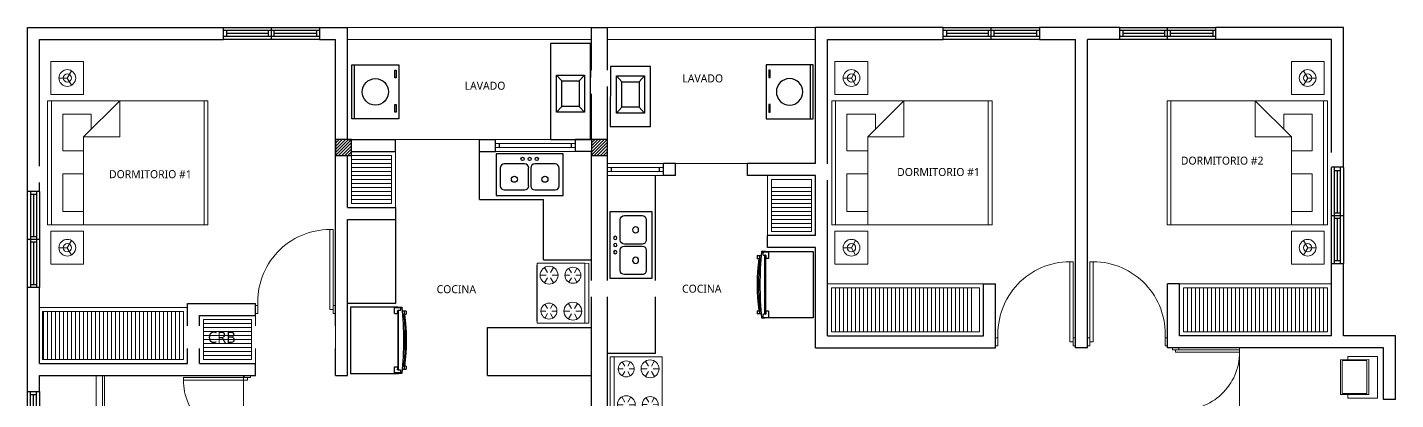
# Model space of a CAD drawing. Header units: feet. Extents: x -417 to 46, y -646 to -218.
# Drawn here: x -77.74 to -60.64, y -246.68 to -242.03 of the extents above; entities that cross this region are included whole.
import ezdxf

# ---------------------------------------------------------------- set-up
doc = ezdxf.new("R2010")
doc.units = ezdxf.units.FT
doc.header["$MEASUREMENT"] = 0
for name, color, linetype, lineweight in [('A-GENM', 8, 'Continuous', 9), ('A-WALL', 4, 'Continuous', 25), ('closet', 8, 'Continuous', 5), ('FURN', 2, 'Continuous', 30), ('I-FURN', 2, 'Continuous', 0), ('muebles', 2, 'Continuous', 5), ('P-SANR-FIXT', 2, 'Continuous', 9), ('Piso', 8, 'Continuous', 9), ('puertas', 8, 'Continuous', 9), ('TXT', 2, 'Continuous', 9)]:
    doc.layers.add(name, color=color, linetype=linetype, lineweight=lineweight)
for name, color, linetype in [('COCINA', 2, 'Continuous'), ('columna', 9, 'Continuous'), ('PERT-VENT', 2, 'Continuous')]:
    doc.layers.add(name, color=color, linetype=linetype)
doc.styles.add('ads', font='trebuc.ttf', dxfattribs={"height": 0.14})

# ---------------------------------------------------------------- blocks, each defined once
blk = doc.blocks.new('A$C2C3967B4')
at = {"layer": 'COCINA'}
for p, q in [((0.838, 0.52), (0, 0.52)), ((0, 0.52), (0, 0)), ((0.838, 0), (0.838, 0.52)), ((0.051, 0.342), (0.051, 0.119)), ((0.356, 0.393), (0.102, 0.393)), ((0.406, 0.119), (0.406, 0.342)), ((0.432, 0.342), (0.432, 0.119)), ((0.737, 0.393), (0.483, 0.393)), ((0.787, 0.119), (0.787, 0.342)), ((0.102, 0.068), (0.356, 0.068)), ((0.483, 0.068), (0.737, 0.068)), ((0, 0), (0.838, 0))]:
    blk.add_line(p, q, dxfattribs=at)
for centre, radius in [((0.33, 0.456), 0.0201), ((0.419, 0.456), 0.0201), ((0.508, 0.456), 0.0201), ((0.229, 0.202), 0.0381), ((0.61, 0.202), 0.0381)]:
    blk.add_circle(centre, radius, dxfattribs=at)
for centre, start, end in [((0.102, 0.342), 90, 180), ((0.356, 0.342), 0, 90), ((0.483, 0.342), 90, 180), ((0.737, 0.342), 0, 90), ((0.102, 0.119), 180, 270), ((0.356, 0.119), 270, 0), ((0.483, 0.119), 180, 270), ((0.737, 0.119), 270, 0)]:
    blk.add_arc(centre, 0.0508, start, end, dxfattribs=at)
blk = doc.blocks.new('A$C285A50AC')
at = {"layer": 'muebles'}
for p, q in [((0.001, 0.69, -0.889), (0, 0.029, -0.889)), ((0.001, 0.69), (0.001, 0.639)), ((0.763, 0.688), (0.001, 0.69)), ((0.763, 0.688, -0.889), (0.001, 0.69, -0.889)), ((0.001, 0.639), (0.763, 0.637)), ((0.762, 0.028, -0.889), (0.763, 0.688, -0.889)), ((0.763, 0.637), (0.763, 0.688)), ((0, 0.029, -0.889), (0.762, 0.028, -0.889))]:
    blk.add_line(p, q, dxfattribs=at)
at = {"layer": 'muebles', "color": 8}
for p, q in [((0.12, 0.505, 0.003), (0.054, 0.543, 0.003)), ((0.153, 0.524, 0.003), (0.153, 0.6, 0.003)), ((0.186, 0.505, 0.003), (0.252, 0.543, 0.003)), ((0.577, 0.504, 0.003), (0.523, 0.536, 0.003)), ((0.61, 0.523, 0.003), (0.611, 0.587, 0.003)), ((0.643, 0.504, 0.003), (0.698, 0.536, 0.003)), ((0.12, 0.467, 0.003), (0.054, 0.429, 0.003)), ((0.153, 0.448, 0.003), (0.153, 0.372, 0.003)), ((0.186, 0.467, 0.003), (0.252, 0.429, 0.003)), ((0.577, 0.466, 0.003), (0.522, 0.435, 0.003)), ((0.61, 0.447, 0.003), (0.61, 0.384, 0.003)), ((0.643, 0.466, 0.003), (0.698, 0.434, 0.003)), ((0.12, 0.2, 0.003), (0.065, 0.232, 0.003)), ((0.153, 0.219, 0.003), (0.153, 0.283, 0.003)), ((0.186, 0.2, 0.003), (0.241, 0.232, 0.003)), ((0.577, 0.2, 0.003), (0.511, 0.238, 0.003)), ((0.61, 0.219, 0.003), (0.61, 0.295, 0.003)), ((0.643, 0.199, 0.003), (0.709, 0.237, 0.003)), ((0.12, 0.162, 0.003), (0.065, 0.131, 0.003)), ((0.153, 0.143, 0.003), (0.152, 0.08, 0.003)), ((0.186, 0.162, 0.003), (0.241, 0.13, 0.003)), ((0.577, 0.162, 0.003), (0.511, 0.124, 0.003)), ((0.61, 0.142, 0.003), (0.61, 0.066, 0.003)), ((0.643, 0.161, 0.003), (0.709, 0.123, 0.003))]:
    blk.add_line(p, q, dxfattribs=at)
at = {"layer": 'muebles', "extrusion": (-0.001805, -0.999998, 0)}
for p, q in [((0.063, 0.027, -0.622), (0.698, 0.025, -0.622)), ((0.063, 0.027, -0.102), (0.698, 0.025, -0.102))]:
    blk.add_line(p, q, dxfattribs=at)
at = {"layer": 'muebles'}
for centre, radius in [((0.153, 0.486, 0.003), 0.114), ((0.61, 0.485, 0.003), 0.102), ((0.153, 0.181, 0.003), 0.102), ((0.61, 0.181, 0.003), 0.114)]:
    blk.add_circle(centre, radius, dxfattribs=at)
at = {"layer": 'muebles', "color": 8, "extrusion": (-0.001805, -0.999998, 0)}
for centre in [(0.089, -0.038, -0.027), (0.216, -0.038, -0.027), (0.381, -0.038, -0.027), (0.546, -0.038, -0.027), (0.673, -0.038, -0.027)]:
    blk.add_circle(centre, 0.0254, dxfattribs=at)
at = {"layer": 'muebles'}
for points in [[(0, 0.029), (0.001, 0.639), (0.763, 0.637), (0.762, 0.028)], [(0.001, 0.69, 0.254), (0.001, 0.639, 0.254), (0.763, 0.637, 0.254), (0.763, 0.688, 0.254)]]:
    blk.add_3dface(points, dxfattribs=at)
at = {"layer": 'muebles', "color": 8}
for points in [[(0.025, 0.027, -0.076), (0.025, 0.027, -0.533), (0.737, 0.025, -0.533), (0.737, 0.025, -0.076)], [(0.025, 0.027, -0.597), (0.025, 0.027, -0.851), (0.737, 0.025, -0.851), (0.737, 0.025, -0.597)]]:
    blk.add_3dface(points, dxfattribs=at)
blk = doc.blocks.new('A$C007B5363')
at = {"layer": 'COCINA'}
for p, q in [((0, 0.829), (0.594, 0.829)), ((0, 0), (0, 0.829)), ((0.551, 0.816), (0.551, 0.752)), ((0.621, 0.822), (0.557, 0.822)), ((0.557, 0.746), (0.582, 0.746)), ((0.589, 0.752), (0.589, 0.778)), ((0.594, 0.829), (0.601, 0.829)), ((0.594, 0.822), (0.594, 0.829)), ((0.594, 0.045), (0.594, 0.784)), ((0.595, 0.784), (0.621, 0.784)), ((0.601, 0.829), (0.601, 0.822)), ((0.645, 0.829), (0.601, 0.829)), ((0.601, 0.784), (0.601, 0.044)), ((0.627, 0.791), (0.627, 0.816)), ((0.649, 0.778), (0.671, 0.778)), ((0.671, 0.74), (0.651, 0.74)), ((0.654, 0.702), (0.671, 0.702)), ((0.671, 0.778), (0.698, 0.778)), ((0.671, 0.74), (0.671, 0.778)), ((0.671, 0.74), (0.671, 0.778)), ((0.698, 0.74), (0.671, 0.74)), ((0.671, 0.74), (0.671, 0.702)), ((0.671, 0.702), (0.671, 0.74)), ((0.699, 0.74), (0.699, 0.778)), ((0.594, 0), (0, 0)), ((0.551, 0.076), (0.551, 0.013)), ((0.582, 0.083), (0.557, 0.083)), ((0.557, 0.006), (0.621, 0.006)), ((0.589, 0.051), (0.589, 0.076)), ((0.594, 0), (0.594, 0.006)), ((0.594, 0), (0.601, 0)), ((0.621, 0.044), (0.595, 0.044)), ((0.601, 0.006), (0.601, 0)), ((0.601, 0), (0.645, 0)), ((0.627, 0.013), (0.627, 0.038)), ((0.671, 0.051), (0.649, 0.051)), ((0.651, 0.089), (0.671, 0.089)), ((0.671, 0.127), (0.654, 0.127)), ((0.671, 0.127), (0.671, 0.089)), ((0.671, 0.089), (0.671, 0.127)), ((0.671, 0.089), (0.698, 0.089)), ((0.671, 0.051), (0.671, 0.089)), ((0.671, 0.051), (0.671, 0.089)), ((0.698, 0.051), (0.671, 0.051)), ((0.699, 0.051), (0.699, 0.089))]:
    blk.add_line(p, q, dxfattribs=at)
for centre, radius, start, end in [((0.557, 0.816), 0.00635, 90, 180), ((0.557, 0.752), 0.00635, 180, 270), ((0.582, 0.752), 0.00635, 270, 360), ((0.595, 0.778), 0.00635, 90, 180), ((0.621, 0.816), 0.00635, 360, 90), ((0.621, 0.791), 0.00635, 270, 360), ((-3.851, 0.414), 4.515, 354.7351, 5.2649), ((-3.079, 0.414), 3.761, 355.6182, 4.3818), ((-1.675, 0.414), 2.373, 352.1151, 7.8849), ((0.557, 0.076), 0.00635, 90, 180), ((0.557, 0.013), 0.00635, 180, 270), ((0.582, 0.076), 0.00635, 360, 90), ((0.595, 0.051), 0.00635, 180, 270), ((0.621, 0.038), 0.00635, 360, 90), ((0.621, 0.013), 0.00635, 270, 360)]:
    blk.add_arc(centre, radius, start, end, dxfattribs=at)
blk = doc.blocks.new('bath_sink_6127 - bath_sink_6127-V2-Nivel 1')
at = {"layer": 'I-FURN'}
for p, q in [((0.293, 0.297), (-0.127, 0.297)), ((-0.127, 0.297), (-0.127, -0.29)), ((0.395, 0.244), (-0.005, 0.244)), ((-0.005, 0.244), (-0.005, -0.245)), ((0.025, -0.234), (0.025, 0.233)), ((0.025, 0.233), (0.369, 0.233)), ((0.293, 0.244), (0.293, 0.297)), ((0.369, 0.233), (0.369, -0.234)), ((0.395, -0.245), (0.395, 0.244)), ((0.293, -0.29), (-0.127, -0.29)), ((-0.005, -0.245), (0.395, -0.245)), ((0.369, -0.234), (0.025, -0.234)), ((0.293, -0.29), (0.293, -0.245))]:
    blk.add_line(p, q, dxfattribs=at)
blk = doc.blocks.new('A$C4D292AF4')
at = {"layer": 'puertas'}
for points in [[(0.03, 0.05), (0.07, 0.05), (0.07, 1.05), (0.03, 1.05)], [(0, 0), (0.03, 0), (0.03, 0.1), (0, 0.1)], [(0.97, 0), (1, 0), (1, 0.1), (0.97, 0.1)]]:
    blk.add_lwpolyline(points, close=True, dxfattribs=at)
blk.add_arc((0.068, 0.147), 0.903, 357.0481, 89.8556, dxfattribs=at)
blk = doc.blocks.new('A$C26A1068B')
at = {"layer": 'muebles', "color": 2, "linetype": 'Continuous'}
for p, q in [((0.45, 2.531, 224.56), (0.038, 2.531, 224.56)), ((0.038, 2.119, 224.56), (0.038, 2.531, 224.56)), ((0.45, 2.119, 224.56), (0.45, 2.531, 224.56)), ((0.45, 2.119, 224.56), (0.038, 2.119, 224.56)), ((0.45, 0.412, 224.56), (0.038, 0.412, 224.56)), ((0.038, 0.412, 224.56), (0.038, 0, 224.56)), ((0.45, 0.412, 224.56), (0.45, 0, 224.56)), ((0.45, 0, 224.56), (0.038, 0, 224.56))]:
    blk.add_line(p, q, dxfattribs=at)
at = {"layer": 'muebles', "color": 8, "linetype": 'Continuous'}
for p, q in [((0.246, 2.326, 224.56), (0.298, 2.416, 224.56)), ((0.246, 2.326, 224.56), (0.141, 2.326, 224.56)), ((0.246, 2.326, 224.56), (0.298, 2.235, 224.56)), ((0.246, 0.206, 224.56), (0.141, 0.206, 224.56)), ((0.246, 0.206, 224.56), (0.298, 0.296, 224.56)), ((0.246, 0.206, 224.56), (0.298, 0.115, 224.56))]:
    blk.add_line(p, q, dxfattribs=at)
at = {"layer": 'muebles', "linetype": 'Continuous'}
for p, q in [((2.003, 2.041, 224.56), (0, 2.041, 224.56)), ((0, 2.041, 224.56), (0, 0.491, 224.56)), ((0.047, 0.491, 224.56), (0.047, 2.041, 224.56)), ((0.45, 1.59, 224.56), (0.901, 2.041, 224.56)), ((0.901, 2.041, 224.56), (0.901, 1.59, 224.56)), ((1.956, 2.041, 224.56), (1.956, 0.491, 224.56)), ((2.003, 0.491, 224.56), (2.003, 2.041, 224.56)), ((0.545, 1.875, 224.56), (0.19, 1.875, 224.56)), ((0.19, 1.875, 224.56), (0.19, 1.417, 224.56)), ((0.545, 1.685, 224.56), (0.545, 1.875, 224.56)), ((0.901, 1.59, 224.56), (0.45, 1.59, 224.56)), ((0.45, 0.491, 224.56), (0.45, 1.59, 224.56)), ((0.19, 1.417, 224.56), (0.45, 1.417, 224.56)), ((0.19, 1.13, 224.56), (0.19, 0.657, 224.56)), ((0.45, 1.13, 224.56), (0.19, 1.13, 224.56)), ((0.19, 0.657, 224.56), (0.45, 0.657, 224.56)), ((0, 0.491, 224.56), (2.003, 0.491, 224.56))]:
    blk.add_line(p, q, dxfattribs=at)
at = {"layer": 'muebles', "color": 8, "linetype": 'Continuous'}
for centre, major_axis in [((0.246, 2.326, 224.56), (-0.074, -0.074)), ((0.246, 0.206, 224.56), (-0.037, 0.037))]:
    blk.add_ellipse(centre, major_axis=major_axis, ratio=1, dxfattribs=at)
at = {"layer": 'muebles', "color": 8, "linetype": 'Continuous', "extrusion": (0, 0, -1)}
for centre, major_axis in [((0.246, 2.326, 224.56), (-0.037, -0.037)), ((0.246, 0.206, 224.56), (-0.074, 0.074))]:
    blk.add_ellipse(centre, major_axis=major_axis, ratio=1, dxfattribs=at)
blk = doc.blocks.new('A$C01EB0BB3')
at = {"layer": 'FURN'}
for p, q in [((0, 0, 224.56), (0, 0.61, 224.56)), ((0, 0.61, 224.56), (0.533, 0.61, 224.56)), ((0.503, 0.61, 224.56), (0.503, 0, 224.56)), ((0.533, 0.61, 224.56), (0.533, 0, 224.56)), ((0.533, 0, 224.56), (0, 0, 224.56))]:
    blk.add_line(p, q, dxfattribs=at)
at = {"layer": 'FURN', "ltscale": 0.02, "elevation": 224.56}
for points in [[(0.047, 0.536), (0.047, 0.45), (0.032, 0.45), (0.032, 0.536)], [(0.047, 0.143), (0.047, 0.057), (0.032, 0.057), (0.032, 0.143)]]:
    blk.add_lwpolyline(points, close=True, dxfattribs=at)
at = {"layer": 'FURN', "ltscale": 0.02}
blk.add_circle((0.267, 0.305, 224.56), 0.15, dxfattribs=at)
blk = doc.blocks.new('A$C153C7E87')
at = {"layer": 'COCINA'}
for p, q in [((0.076, 0.804), (0.143, 0.731)), ((0.427, 0.804), (0.36, 0.731)), ((0.143, 0.411), (0.076, 0.339)), ((0.36, 0.411), (0.427, 0.339))]:
    blk.add_line(p, q, dxfattribs=at)
at = {"layer": 'COCINA', "extrusion": (1.60732e-15, -2.48059e-15, -1)}
for points in [[(-0.502, 1.2), (0, 1.2), (0, 0), (-0.502, 0)], [(-0.427, 0.339), (-0.076, 0.339), (-0.076, 0.804), (-0.427, 0.804)], [(-0.36, 0.411), (-0.143, 0.411), (-0.143, 0.731), (-0.36, 0.731)]]:
    blk.add_lwpolyline(points, close=True, dxfattribs=at)
blk = doc.blocks.new('A$C59FC24C1')
at = {"layer": 'PERT-VENT', "extrusion": (-2.36783e-12, 8.94772e-16, -1)}
for p, q in [((0, 0), (0, 1.2)), ((0.038, 1.2), (0.038, 0)), ((0.113, 1.2), (0.113, 0)), ((0.15, 1.2), (0.15, 0)), ((0.038, 1.165), (0.113, 1.165)), ((0.038, 1.165), (0.113, 1.165)), ((0.075, 1.165), (0.075, 0.635)), ((0.15, 0.6), (0, 0.6)), ((0.113, 0.635), (0.038, 0.635)), ((0.113, 0.565), (0.038, 0.565)), ((0.075, 0.565), (0.075, 0.04)), ((0.038, 0.04), (0.113, 0.04))]:
    blk.add_line(p, q, dxfattribs=at)
blk = doc.blocks.new('A$C3D6C2CD6')
at = {"layer": 'P-SANR-FIXT'}
for p, q in [((0, 1.6), (0.787, 1.6)), ((0, 0.102), (0, 1.6)), ((0.711, 1.6), (0.711, 0.102)), ((0.787, 0), (0.787, 1.6)), ((0.813, 1.6), (0.813, 0)), ((0.324, 0.227), (0.324, 0.317)), ((0.333, 0.317), (0.333, 0.227)), ((0.351, 0.227), (0.351, 0.317)), ((0.36, 0.317), (0.36, 0.227)), ((0.378, 0.227), (0.378, 0.317)), ((0.387, 0.317), (0.387, 0.227)), ((0.711, 0.102), (0, 0.102)), ((0, 0), (0.787, 0)), ((0.124, 0), (0.787, 0)), ((0.813, 0), (0.787, 0)), ((0.813, 0), (0.787, 0))]:
    blk.add_line(p, q, dxfattribs=at)
for centre, radius, start, end in [((0.356, 0.272), 0.0635, 90, 270), ((0.356, 0.272), 0.0635, 90, 270), ((0.328, 0.317), 0.00444, 360, 180), ((0.328, 0.227), 0.00444, 180, 360), ((0.356, 0.317), 0.00444, 360, 180), ((0.356, 0.227), 0.00444, 180, 360), ((0.356, 0.272), 0.0635, 270, 90), ((0.356, 0.272), 0.0635, 270, 90), ((0.383, 0.317), 0.00444, 360, 180), ((0.383, 0.227), 0.00444, 180, 360)]:
    blk.add_arc(centre, radius, start, end, dxfattribs=at)
blk = doc.blocks.new('A$C1A1F583A')
at = {"layer": 'PERT-VENT', "extrusion": (2.36783e-12, -8.94772e-16, -1)}
for p, q in [((0, 0), (0, 0.8)), ((0.038, 0), (0.038, 0.8)), ((0.113, 0.76), (0.038, 0.76)), ((0.075, 0.435), (0.075, 0.76)), ((0.113, 0), (0.113, 0.8)), ((0.15, 0.8), (0.15, 0)), ((0, 0.4), (0.15, 0.4)), ((0.038, 0.435), (0.113, 0.435)), ((0.038, 0.365), (0.113, 0.365)), ((0.075, 0.035), (0.075, 0.365)), ((0.113, 0.035), (0.038, 0.035)), ((0.113, 0.035), (0.038, 0.035))]:
    blk.add_line(p, q, dxfattribs=at)
blk = doc.blocks.new('A$C012446DC')
at = {"layer": 'Piso'}
h = blk.add_hatch(dxfattribs=at)
h.set_pattern_fill('ANSI31', color=256, scale=0.008571, angle=180)
h.set_pattern_definition([(225, (206536.064322, 1154820.960068), (0.0192434059784, -0.0192434059784), [])])
h.paths.add_polyline_path([(0, 0), (0.2, 0), (0.2, 0.2), (0, 0.2)])
at = {"layer": 'columna'}
blk.add_lwpolyline([(0.2, 0.2), (0, 0.2), (0, 0), (0.2, 0)], close=True, dxfattribs=at)
blk = doc.blocks.new('A$C387E0859')
for p in [(0, 8.7), (3.2, 8.7), (0, 0), (3.2, 0), (6, 0), (9.2, 0)]:
    blk.add_blockref('A$C012446DC', p)

msp = doc.modelspace()

# ---------------------------------------------------------------- hatches: boundary and pattern name
at = {"layer": 'closet'}
h = msp.add_hatch(dxfattribs=at)
h.set_pattern_fill('ANSI31', color=256, scale=0.4, angle=315, style=0)
h.set_pattern_definition([(0, (-73.688263, -244.22936), (2e-17, 0.05), [])])
h.paths.add_polyline_path([(-73.6883, -244.2294), (-73.1883, -244.2294), (-73.1883, -243.6294), (-73.6883, -243.6294)])
h = msp.add_hatch(dxfattribs=at)
h.set_pattern_fill('ANSI31', color=256, scale=0.4, angle=315, style=0)
h.set_pattern_definition([(0, (-68.438263, -244.5793), (2e-17, 0.05), [])])
h.paths.add_polyline_path([(-68.4383, -244.5793), (-67.9383, -244.5793), (-67.9383, -243.9794), (-68.4383, -243.9794)])
h = msp.add_hatch(dxfattribs=at)
h.set_pattern_fill('ANSI31', color=256, scale=0.4, angle=45, style=0)
h.set_pattern_definition([(90, (-67.688263, -245.831703), (-0.05, 7e-18), [])])
h.paths.add_polyline_path([(-67.6883, -245.8317), (-65.8883, -245.8317), (-65.8883, -245.2817), (-67.6883, -245.2817)])
h = msp.add_hatch(dxfattribs=at)
h.set_pattern_fill('ANSI31', color=256, scale=0.4, angle=45, style=0)
h.set_pattern_definition([(90, (-63.238263, -245.831703), (-0.05, 7e-18), [])])
h.paths.add_polyline_path([(-63.3383, -245.8317), (-61.5382, -245.8317), (-61.5382, -245.2817), (-63.3383, -245.2817)])

# ---------------------------------------------------------------- linework, layer by layer
at = {"layer": 'A-GENM'}
for p, q in [((-73.7383, -242.0294), (-70.6883, -242.0294)), ((-70.4883, -242.0294), (-70.4883, -242.0294)), ((-67.8883, -242.0294), (-70.4883, -242.0294)), ((-73.7383, -242.1794), (-70.6883, -242.1794)), ((-67.8883, -242.1794), (-70.4883, -242.1794)), ((-67.8883, -246.0317), (-67.8883, -246.0317))]:
    msp.add_line(p, q, dxfattribs=at)
at = {"layer": 'A-WALL'}
for p, q in [((-77.7383, -242.0294), (-75.2883, -242.0294)), ((-77.7383, -244.0762), (-77.7383, -242.0294)), ((-77.7383, -242.0294), (-75.2883, -242.0294)), ((-74.0883, -242.0294), (-73.7383, -242.0294)), ((-73.7383, -243.4294), (-73.7383, -242.0294)), ((-70.6883, -243.4294), (-70.6883, -242.0294)), ((-70.6883, -242.0294), (-70.4883, -242.0294)), ((-70.4883, -247.5294), (-70.4883, -242.0294)), ((-66.2915, -242.0294), (-67.8883, -242.0294)), ((-67.8883, -243.7294), (-67.8883, -242.0294)), ((-64.0883, -242.0294), (-65.0883, -242.0294)), ((-61.2882, -242.0294), (-62.8851, -242.0294)), ((-61.2882, -243.7762), (-61.2882, -242.0294)), ((-77.5883, -244.0762), (-77.5883, -242.1794)), ((-77.5883, -242.1794), (-75.2883, -242.1794)), ((-74.0883, -242.1794), (-73.8883, -242.1794)), ((-73.8883, -246.3794), (-73.8883, -242.1794)), ((-67.7383, -245.8817), (-67.7383, -242.1794)), ((-67.7383, -242.1794), (-66.2915, -242.1794)), ((-65.0883, -242.1794), (-64.6383, -242.1794)), ((-64.6383, -246.0317), (-64.6383, -242.1794)), ((-64.4883, -246.0317), (-64.4883, -242.1794)), ((-64.0883, -242.1794), (-64.4883, -242.1794)), ((-61.4382, -242.1794), (-62.8851, -242.1794)), ((-61.4382, -243.7762), (-61.4382, -242.1794)), ((-73.7383, -243.4294), (-73.1383, -243.4294)), ((-73.1383, -243.5794), (-73.1383, -243.4294)), ((-72.0883, -243.5794), (-72.0883, -243.4294)), ((-72.0883, -243.4294), (-71.8883, -243.4294)), ((-71.8883, -243.5794), (-71.8883, -243.4294)), ((-70.8883, -243.5794), (-70.8883, -243.4294)), ((-70.6883, -243.4294), (-70.8883, -243.4294)), ((-73.7383, -244.2794), (-73.7383, -243.6294)), ((-73.6883, -243.5794), (-73.1383, -243.5794)), ((-72.0883, -243.5794), (-71.8883, -243.5794)), ((-70.6883, -243.5794), (-70.8883, -243.5794)), ((-70.6883, -251.1294), (-70.6883, -243.5794)), ((-69.7883, -243.8794), (-69.7883, -243.7294)), ((-69.6383, -243.7294), (-69.7883, -243.7294)), ((-69.6383, -243.8794), (-69.6383, -243.7294)), ((-67.8883, -243.7294), (-68.7383, -243.7294)), ((-68.7383, -243.8794), (-68.7383, -243.7294)), ((-69.6383, -243.8794), (-69.7883, -243.8794)), ((-67.8883, -243.8794), (-68.7383, -243.8794)), ((-67.8883, -244.6293), (-67.8883, -243.8794)), ((-73.7383, -244.2794), (-73.1383, -244.2794)), ((-73.1383, -244.2794), (-73.1383, -244.4294)), ((-73.7383, -244.4294), (-73.1383, -244.4294)), ((-67.8883, -244.6293), (-68.4883, -244.6293)), ((-68.4883, -244.7793), (-68.4883, -244.6293)), ((-67.8883, -244.7793), (-68.4883, -244.7793)), ((-67.8883, -246.0317), (-67.8883, -244.7793)), ((-61.4382, -245.8817), (-61.4382, -244.9794)), ((-61.2882, -245.8817), (-61.2882, -244.9794)), ((-77.7383, -246.5778), (-77.7383, -245.2794)), ((-77.5883, -246.2294), (-77.5883, -245.2794)), ((-65.7883, -245.8817), (-65.7883, -245.2317)), ((-65.7883, -245.2317), (-65.6383, -245.2317)), ((-65.6383, -246.0317), (-65.6383, -245.2317)), ((-63.4883, -246.0317), (-63.4883, -245.2317)), ((-63.3383, -245.2317), (-63.4883, -245.2317)), ((-63.3383, -245.8817), (-63.3383, -245.2317)), ((-75.7383, -246.2294), (-75.7383, -245.4794)), ((-75.7383, -245.4794), (-74.8883, -245.4794)), ((-74.8883, -245.6294), (-74.8883, -245.4794)), ((-75.5883, -246.2294), (-75.5883, -245.6294)), ((-75.5883, -245.6294), (-74.8883, -245.6294)), ((-67.7383, -245.8817), (-65.7883, -245.8817)), ((-61.4382, -245.8817), (-63.3383, -245.8817)), ((-60.6383, -245.8817), (-61.2882, -245.8817)), ((-60.6383, -246.6794), (-60.6383, -245.8817)), ((-67.8883, -246.0317), (-65.6383, -246.0317)), ((-64.4883, -246.0317), (-64.6383, -246.0317)), ((-60.7883, -246.0317), (-63.4883, -246.0317)), ((-60.7883, -246.6794), (-60.7883, -246.0317)), ((-77.5883, -246.2294), (-75.7383, -246.2294)), ((-75.5883, -246.2294), (-74.8883, -246.2294)), ((-74.8883, -246.3794), (-74.8883, -246.2294)), ((-77.5883, -246.5778), (-77.5883, -246.3794)), ((-77.5883, -246.3794), (-74.8883, -246.3794)), ((-73.8883, -246.3794), (-73.7383, -246.3794))]:
    msp.add_line(p, q, dxfattribs=at)
at = {"layer": 'A-WALL', "extrusion": (-6.28888e-16, -1.94037e-15, -1)}
for p, q in [((-75.2883, -242.1794), (-75.2883, -242.0294)), ((-74.0883, -242.0294), (-74.0883, -242.1794)), ((-66.2915, -242.1794), (-66.2915, -242.0294)), ((-65.0883, -242.0294), (-65.0883, -242.1794))]:
    msp.add_line(p, q, dxfattribs=at)
at = {"layer": 'A-WALL', "extrusion": (6.10446e-16, -1.94037e-15, -1)}
for p, q in [((-64.0883, -242.0294), (-64.0883, -242.1794)), ((-62.8851, -242.1794), (-62.8851, -242.0294))]:
    msp.add_line(p, q, dxfattribs=at)
at = {"layer": 'A-WALL', "extrusion": (-1.27878e-17, -1.31713e-15, -1)}
for p, q in [((-77.7383, -244.0762), (-77.5883, -244.0762)), ((-77.5883, -245.2794), (-77.7383, -245.2794)), ((-77.7383, -246.5778), (-77.5883, -246.5778))]:
    msp.add_line(p, q, dxfattribs=at)
at = {"layer": 'A-WALL', "extrusion": (-5.65398e-18, -1.31713e-15, -1)}
for p, q in [((-61.4382, -244.9794), (-61.2882, -244.9794)), ((-60.6383, -246.6794), (-60.7883, -246.6794))]:
    msp.add_line(p, q, dxfattribs=at)
at = {"layer": 'closet'}
for p, q in [((-73.1383, -243.4294), (-72.0883, -243.4294)), ((-73.1383, -243.5794), (-73.1383, -244.2794)), ((-69.6383, -243.7294), (-68.7383, -243.7294)), ((-68.4883, -244.6293), (-68.4883, -243.8794)), ((-67.7383, -245.2317), (-65.7883, -245.2317)), ((-61.4382, -245.2317), (-63.3383, -245.2317)), ((-77.5883, -245.5294), (-75.7383, -245.5294)), ((-74.8883, -246.2294), (-74.8883, -245.6294)), ((-62.5883, -246.8317), (-62.5883, -246.0317)), ((-75.0383, -247.1794), (-75.0383, -246.3794))]:
    msp.add_line(p, q, dxfattribs=at)
for points in [[(-73.6883, -244.2294), (-73.1883, -244.2294), (-73.1883, -243.6294), (-73.6883, -243.6294)], [(-68.4383, -244.5793), (-67.9383, -244.5793), (-67.9383, -243.9294), (-68.4383, -243.9294)], [(-67.6883, -245.8317), (-65.8383, -245.8317), (-65.8383, -245.2817), (-67.6883, -245.2817)], [(-63.2883, -245.8317), (-61.4882, -245.8317), (-61.4882, -245.2817), (-63.2883, -245.2817)]]:
    msp.add_lwpolyline(points, close=True, dxfattribs=at)
at = {"layer": 'COCINA'}
for p, q in [((-70.3095, -243.0275), (-70.3765, -243.1002)), ((-70.093, -243.0275), (-70.026, -243.1003)), ((-72.0883, -244.1794), (-72.0883, -243.5794)), ((-69.8883, -246.1052), (-69.8883, -243.8794)), ((-72.0883, -244.1794), (-71.2883, -244.1794)), ((-71.2883, -244.9331), (-71.2883, -244.1794)), ((-71.2883, -244.9331), (-70.6883, -244.9331)), ((-71.9883, -246.3794), (-71.9883, -245.7794)), ((-71.9883, -245.7794), (-70.6883, -245.7794)), ((-69.8883, -246.1052), (-70.4883, -246.1052)), ((-71.9883, -246.3794), (-70.6883, -246.3794))]:
    msp.add_line(p, q, dxfattribs=at)
at = {"layer": 'PERT-VENT', "lineweight": 15}
for p, q in [((-71.8883, -243.4294), (-70.8883, -243.4294)), ((-71.8883, -243.4794), (-70.8883, -243.4794)), ((-71.8383, -243.4794), (-70.9383, -243.4794)), ((-71.8883, -243.5294), (-70.8883, -243.5294)), ((-71.8883, -243.5794), (-70.8883, -243.5794)), ((-69.7883, -243.7294), (-70.4883, -243.7294)), ((-69.7883, -243.7794), (-70.4883, -243.7794)), ((-69.7883, -243.8294), (-70.4883, -243.8294)), ((-69.8383, -243.7794), (-70.4383, -243.7794)), ((-69.7883, -243.8794), (-70.4883, -243.8794))]:
    msp.add_line(p, q, dxfattribs=at)
at = {"layer": 'PERT-VENT'}
for p, q in [((-71.8383, -243.5294), (-71.8383, -243.4794)), ((-70.9383, -243.5294), (-70.9383, -243.4794)), ((-70.4383, -243.8294), (-70.4383, -243.7794)), ((-69.8383, -243.8294), (-69.8383, -243.7794))]:
    msp.add_line(p, q, dxfattribs=at)

# ---------------------------------------------------------------- block references
at = {"rotation": 270}
for p in [(-75.2883, -242.0294), (-66.2915, -242.0294), (-64.0883, -242.0294)]:
    msp.add_blockref('A$C59FC24C1', p, dxfattribs=at)
at = {"extrusion": (3.56775e-15, 5.02252e-16, -1), "xscale": -1}
msp.add_blockref('A$C2C3967B4', (71.8798, -244.1284), dxfattribs=at)
for name, p in [('A$C59FC24C1', (-77.7383, -245.2794)), ('A$C3D6C2CD6', (-77.5883, -247.9794)), ('A$C1A1F583A', (-77.7383, -247.3794))]:
    msp.add_blockref(name, p)
at = {"extrusion": (1.60776e-15, -2.47805e-15, -1), "xscale": -0.9799999999999965, "yscale": 0.9799999999999898, "zscale": 0.9799999999999965, "rotation": 269.8075498061957}
msp.add_blockref('A$C285A50AC', (69.7766, -246.8913), dxfattribs=at)
at = {"layer": 'COCINA', "extrusion": (-1.63751e-15, -2.48074e-15, -1), "rotation": 180.0000000000032}
msp.add_blockref('A$C007B5363', (73.7017, -245.5228), dxfattribs=at)
at = {"layer": 'I-FURN', "xscale": 0.8877811220785607, "yscale": 0.8877811220785607, "zscale": 0.8877811220785607, "rotation": 180.0471946921292}
msp.add_blockref('bath_sink_6127 - bath_sink_6127-V2-Nivel 1', (-60.9773, -246.3977), dxfattribs=at)
at = {"layer": 'puertas', "extrusion": (-6.28888e-16, -1.94037e-15, -1), "xscale": 1.000288939019299, "yscale": 1.000288939019299, "zscale": 1.000288939019299}
for p in [(73.888, -245.6044), (64.638, -246.0067)]:
    msp.add_blockref('A$C4D292AF4', p, dxfattribs=at)
at = {"layer": 'puertas', "extrusion": (6.28888e-16, -1.94037e-15, -1), "xscale": -1.000288939019299, "yscale": 1.000288939019299, "zscale": 1.000288939019297}
msp.add_blockref('A$C4D292AF4', (64.4886, -246.0067), dxfattribs=at)
at = {"layer": 'puertas', "extrusion": (-1.94037e-15, -6.28888e-16, -1), "xscale": -0.8002311512154279, "yscale": 0.8002311512154421, "zscale": 0.8002311512154375, "rotation": 90}
msp.add_blockref('A$C4D292AF4', (63.4283, -246.0315), dxfattribs=at)
at = {"layer": 'puertas', "extrusion": (1.94037e-15, -6.28888e-16, -1), "xscale": 0.8002311512154279, "yscale": 0.8002311512154279, "zscale": 0.8002311512154279, "rotation": 270}
msp.add_blockref('A$C4D292AF4', (74.9483, -246.3791), dxfattribs=at)

# ---------------------------------------------------------------- texts
at = {"layer": 'COCINA', "insert": (-72.3773, -245.2501), "char_height": 0.1, "width": 2.738, "attachment_point": 2, "style": 'ads', "bg_fill": 2}
msp.add_mtext('COCINA', dxfattribs=at)

# ---------------------------------------------------------------- next in the draw order: linework, layer by layer
at = {"layer": 'A-WALL'}
msp.add_line((-73.7383, -246.3794), (-73.7383, -244.4294), dxfattribs=at)
at = {"layer": 'COCINA'}
for p, q in [((-73.1383, -244.4294), (-73.1383, -245.4794)), ((-73.1383, -245.4794), (-73.7383, -245.4794))]:
    msp.add_line(p, q, dxfattribs=at)

# ---------------------------------------------------------------- next in the draw order: texts
at = {"layer": 'TXT', "attachment_point": 2, "style": 'ads', "bg_fill": 2}
for s, insert, char_height, width in [('LAVADO', (-72.0189, -242.7085), 0.1, 2.688), ('DORMITORIO #2', (-62.8059, -243.6441), 0.1, 2.688), ('DORMITORIO #1', (-76.2011, -243.8131), 0.1, 2.688), ('DORMITORIO #1', (-66.351, -243.7861), 0.1, 2.738), ('COCINA', (-69.3098, -245.2437), 0.1, 2.688), ('CRB', (-75.3087, -245.8306), 0.14, 2.688)]:
    msp.add_mtext(s, dxfattribs=dict(at, insert=insert, char_height=char_height, width=width))

# ---------------------------------------------------------------- next in the draw order: hatches: boundary and pattern name
at = {"layer": 'closet'}
h = msp.add_hatch(dxfattribs=at)
h.set_pattern_fill('ANSI31', color=256, scale=0.4, angle=45, style=0)
h.set_pattern_definition([(90, (-77.488263, -248.87936), (-0.05, 7e-18), [])])
h.paths.add_polyline_path([(-77.5472, -246.1794), (-75.7883, -246.1794), (-75.7883, -245.5794), (-77.5472, -245.5794)])
h = msp.add_hatch(dxfattribs=at)
h.set_pattern_fill('ANSI31', color=256, scale=0.4, angle=315, style=0)
h.set_pattern_definition([(0, (-75.538263, -246.17936), (2e-17, 0.05), [])])
h.paths.add_polyline_path([(-75.5383, -246.1794), (-74.9383, -246.1794), (-74.9383, -245.5794), (-75.5383, -245.5794)])

# ---------------------------------------------------------------- next in the draw order: linework, layer by layer
at = {"layer": 'A-WALL', "extrusion": (-5.65398e-18, -1.31713e-15, -1)}
msp.add_line((-61.2882, -243.7762), (-61.4382, -243.7762), dxfattribs=at)
at = {"layer": 'closet'}
for points in [[(-77.5472, -246.1794), (-75.7883, -246.1794), (-75.7883, -245.5794), (-77.5472, -245.5794)], [(-75.5383, -246.1794), (-74.9383, -246.1794), (-74.9383, -245.6794), (-75.5383, -245.6794)]]:
    msp.add_lwpolyline(points, close=True, dxfattribs=at)

# ---------------------------------------------------------------- next in the draw order: block references
for name, p in [('A$C26A1068B', (-77.485, -244.9879)), ('A$C26A1068B', (-67.685, -244.9879)), ('A$C387E0859', (-73.8883, -252.3294))]:
    msp.add_blockref(name, p)
at = {"xscale": -1}
msp.add_blockref('A$C26A1068B', (-61.4916, -244.9879), dxfattribs=at)
at = {"xscale": 1.099999999999994, "yscale": 1.099999999999994, "zscale": 1.099999999999994, "rotation": 180}
msp.add_blockref('A$C01EB0BB3', (-73.0956, -242.4992), dxfattribs=at)
at = {"rotation": 180}
msp.add_blockref('A$C59FC24C1', (-61.2882, -243.7794), dxfattribs=at)
at = {"extrusion": (-5.52346e-16, -3.5682e-15, -1), "rotation": 270.0000000000065}
msp.add_blockref('A$C2C3967B4', (69.9349, -244.3294), dxfattribs=at)
at = {"extrusion": (-1.65786e-15, -2.47805e-15, -1), "xscale": 0.9799999999999969, "yscale": 0.9799999999999969, "zscale": 0.9799999999999969, "rotation": 90.19245019381091}
msp.add_blockref('A$C285A50AC', (71.3974, -245.7225), dxfattribs=at)
at = {"layer": 'COCINA', "extrusion": (1.58742e-15, -2.48023e-15, -1), "xscale": -1, "rotation": 180}
msp.add_blockref('A$C007B5363', (67.9192, -244.8297), dxfattribs=at)

# ---------------------------------------------------------------- next in the draw order: texts
at = {"layer": 'TXT', "insert": (-69.2979, -242.6169), "char_height": 0.1, "width": 2.688, "attachment_point": 2, "style": 'ads', "bg_fill": 2}
msp.add_mtext('LAVADO', dxfattribs=at)

# ---------------------------------------------------------------- next in the draw order: linework, layer by layer
at = {"layer": 'COCINA'}
for p, q in [((-70.3764, -242.6351), (-70.3094, -242.7079)), ((-70.0259, -242.6352), (-70.0929, -242.7079))]:
    msp.add_line(p, q, dxfattribs=at)
at = {"layer": 'COCINA', "extrusion": (1.6068e-15, -2.48092e-15, -1)}
for points in [[(69.9502, -242.518), (70.4525, -242.5179), (70.4526, -243.268), (69.9504, -243.2681)], [(70.026, -243.1003), (70.3765, -243.1002), (70.3764, -242.6351), (70.0259, -242.6352)], [(70.093, -243.0275), (70.3095, -243.0275), (70.3094, -242.7079), (70.0929, -242.7079)]]:
    msp.add_lwpolyline(points, close=True, dxfattribs=at)

# ---------------------------------------------------------------- next in the draw order: block references
at = {"xscale": -1.100000000000023, "yscale": 1.099999999999994, "zscale": 1.100000000000001, "rotation": 180}
msp.add_blockref('A$C01EB0BB3', (-68.5059, -242.4992), dxfattribs=at)
at = {"layer": 'FURN'}
msp.add_blockref('A$C153C7E87', (-71.2005, -243.4294), dxfattribs=at)

doc.saveas('drawing.dxf')
